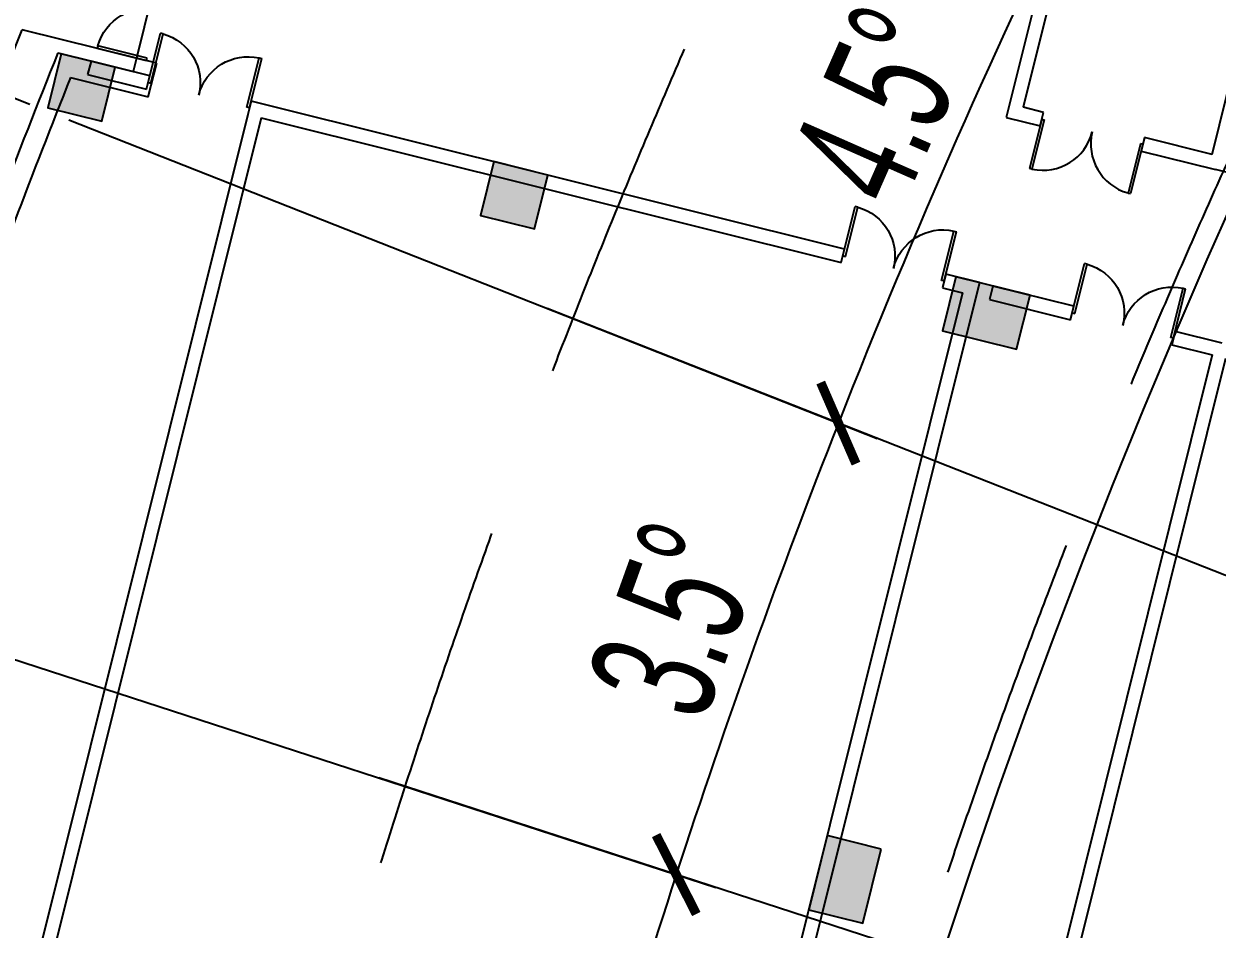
# Model space of a CAD drawing. Extents: x 1962160 to 37842216, y -162679 to 2997677.
# Drawn here: x 37496803 to 37513971, y 2791012 to 2804037 of the extents above; entities that cross this region are included whole.
import ezdxf
from ezdxf.enums import TextEntityAlignment as Align

# ---------------------------------------------------------------- set-up
doc = ezdxf.new("R2010")
doc.units = 0
doc.header["$LTSCALE"] = 1000
for name, pattern in [('CENTER', [2, 1.25, -0.25, 0.25, -0.25]), ('CENTER2', [28.575000000000003, 19.05, -3.175, 3.175, -3.175]), ('HIDDEN', [0.375, 0.25, -0.125])]:
    doc.linetypes.add(name, pattern=pattern)
doc.layers.get('0').update_dxf_attribs({"color": 8})
doc.layers.get('Defpoints').update_dxf_attribs({"color": 8})
for name, color, linetype in [('#幕墙线-平面', 8, 'Continuous'), ('#标注', 8, 'Continuous'), ('#虚线', 8, 'HIDDEN'), ('#轴线', 8, 'CENTER2'), ('1-WIN-1', 8, 'Continuous'), ('A-AL-E', 8, 'Continuous'), ('A-FLOR', 8, 'Continuous'), ('A-GRID', 8, 'CENTER'), ('A-HATH', 8, 'Continuous'), ('A-STRS-HRAL', 8, 'Continuous'), ('COLUMN', 8, 'Continuous'), ('DIM', 8, 'Continuous'), ('G-ACCS', 8, 'Continuous'), ('PUB_HATCH', 8, 'Continuous'), ('周边建筑', 8, 'Continuous')]:
    doc.layers.add(name, color=color, linetype=linetype)
doc.layers.add('A-X-CHEK', color=8, linetype='Continuous', plot=False)
doc.styles.add('JHZX', font='jrs.shx', dxfattribs={"width": 0.6, "bigfont": 'jhz.shx'})
doc.dimstyles.new('JZBZ-600', dxfattribs={"dimscale": 600, "dimtxt": 3, "dimasz": 1.5, "dimexe": 1, "dimexo": 1, "dimgap": 0.5, "dimtad": 1, "dimdec": 0, "dimdsep": 46, "dimtxsty": 'JHZX', "dimblk1": 'ARCHTICK', "dimblk2": 'ARCHTICK', "dimsah": 1, "dimcen": 0, "dimclrd": 1, "dimclre": 1, "dimclrt": 2, "dimadec": 1, "dimazin": 2, "dimtfac": 1, "dimtdec": 0, "dimtix": 1, "dimtmove": 0, "dimatfit": 3, "dimfxl": 1, "dimtolj": 1, "dimlwd": -1, "dimlwe": -1, "dimarcsym": 1})

# ---------------------------------------------------------------- blocks, each defined once
blk = doc.blocks.new('排水沟区域')
at = {"layer": 'A-HATH'}
h = blk.add_hatch(dxfattribs=at)
h.set_pattern_fill('ANSI37', color=256, scale=100)
h.set_pattern_definition([(45, (0, 0), (-112.2532015133644, 112.2532015133644), []), (135, (0, 0), (-112.2532015133644, -112.2532015133644), [])])
edge = h.paths.add_edge_path()
edge.add_arc((35647972.51225562, 2918657.177440435), 129550.0000000067, 122.5223895562193, 167.0611029026331)
edge.add_arc((35520737.25391851, 2947888.864629035), 999.9999999990519, 287.2513251903942, 347.0611009080209, ccw=False)
edge.add_arc((35647972.52815255, 2918657.174638035), 130050.0161404448, 167.2437338873835, 167.4419150525261, ccw=False)
edge.add_arc((35520737.25400268, 2947888.864669039), 649.9999269235949, 307.4371886865979, 347.0610947359583)
edge.add_arc((35647972.51225559, 2918657.177440456), 129899.9999999715, 122.5223517799921, 167.0611029026393, ccw=False)
edge.add_line((35578134.55910211, 3028186.489952341), (35578322.65708765, 3027891.330408047))
blk.add_lwpolyline([(35578322.65708765, 3027891.330408047), (35578322.65708654, 3027891.330409774, 0.1968208227596155), (35521711.86331972, 2947664.952782355, -0.2670597879826505), (35521033.817582, 2946933.851543527, -0.0008647286773297092), (35521132.38332828, 2947372.751579637, 0.1746354279483771), (35521370.75002657, 2947743.321916818, -0.1968209939747781), (35578134.55910211, 3028186.489952341), (35578322.65708765, 3027891.330408047)], format="xyb", dxfattribs=at)
blk = doc.blocks.new('A$C58e34137')
at = {"layer": 'A-X-CHEK'}
blk.add_blockref('排水沟区域', (-35647972.51433039, -2918657.17947907), dxfattribs=at)
blk = doc.blocks.new('$DorLib2D$00000002')
at = {"layer": '1-WIN-1'}
for p, q in [((-0.5000000000002274, 1.70530256582424e-13), (-0.5, 0.4875000000000114)), ((-0.4750000000001364, 0.4875000000002387), (-0.5, 0.4875000000000114)), ((-0.4750000000001364, 1.70530256582424e-13), (-0.4750000000001364, 0.4875000000002387)), ((0.4749999999999091, 5.684341886080801e-14), (0.4749999999999091, 0.4875000000001251)), ((0.4749999999999091, 0.4875000000001251), (0.4999999999997726, 0.4875000000001251)), ((0.5, -5.684341886080801e-14), (0.4999999999997726, 0.4875000000001251)), ((-0.5000000000002274, 1.70530256582424e-13), (-0.4750000000001364, 1.70530256582424e-13)), ((0.5, -5.684341886080801e-14), (0.4749999999999091, 5.684341886080801e-14))]:
    blk.add_line(p, q, dxfattribs=at)
for centre, start, end in [((-0.4875000000001819, 5.684341886080801e-14), 0, 88.53071642340379), ((0.4874999999999545, 5.684341886080801e-14), 91.46928357659621, 180)]:
    blk.add_arc(centre, 0.4875, start, end, dxfattribs=at)
blk = doc.blocks.new('_FZH')
blk.add_lwpolyline([(-0.5, -0.5), (0.5, -0.5), (0.5, 0.5), (-0.5, 0.5)], close=True)
at = {"layer": 'PUB_HATCH'}
blk.add_solid([(-0.5, -0.5), (0.5, -0.5), (-0.5, 0.5), (0.5, 0.5)], dxfattribs=at)
blk = doc.blocks.new('567')
at = {"layer": '周边建筑'}
for p, q in [((45852.24914517999, 113632.7141110599), (12862.19445179403, 121858.0585614522)), ((45803.86476606131, 113438.6549658035), (12813.8100726828, 121663.9994161949)), ((46663.73105093837, 115233.9631459191), (47073.25354383141, 116876.4681524336)), ((46739.36593537033, 116364.0316224466), (46469.67179964483, 115282.3475250383)), ((46385.00192713737, 116182.8248629714), (46106.00651308894, 115063.835375838)), ((46426.5441788286, 115936.0856822431), (46215.1319885999, 115088.1577004939)), ((46409.19113384187, 115039.7733213753), (46620.60332409292, 115887.7013031244)), ((46620.60332409292, 115887.7013031244), (46426.5441788286, 115936.0856822431)), ((46663.73094493151, 115233.9631459117), (46469.67179964483, 115282.3475250383)), ((46591.15437624604, 114942.8744280264), (46663.73094493151, 115233.9631459117)), ((48119.17453434318, 114871.0803025137), (46663.73094493151, 115233.9631459117)), ((46106.00651308894, 115063.835375838), (46591.15437624604, 114942.8744280264)), ((46215.1319885999, 115088.1577004939), (46409.19113384187, 115039.7733213753)), ((43917.39560944587, 105045.7273418163), (46022.11610087752, 113487.3001593128)), ((46046.30829045177, 113584.329731964), (45852.24914519489, 113632.7141110823)), ((46022.11610087752, 113487.3001593128), (46046.30829045177, 113584.329731964)), ((45803.86476606131, 113438.6549658035), (43723.33646418899, 105094.1117209345)), ((43433.55181825161, 103105.1358892624), (10055.3788343519, 111427.2490978907)), ((43287.87705210596, 103347.5794136375), (10297.82235872746, 111572.9238640293)), ((42392.76603839546, 99757.4852264151), (9402.711345009506, 107982.8296768074)), ((42344.38165927678, 99563.42608116567), (9354.326965898275, 107788.7705315505)), ((43723.33646418899, 105094.1117209345), (43917.39560944587, 105045.7273418163)), ((43360.45362079144, 103638.6681315228), (43287.87705210596, 103347.5794136375)), ((43554.51276604831, 103590.2837524042), (43360.45362079144, 103638.6681315228)), ((43433.55181825161, 103105.1358892624), (43554.51276604831, 103590.2837524042)), ((43191.10829387605, 102959.4611231084), (42900.80201911926, 101795.1062515229)), ((43094.86116438359, 101746.7218724033), (43385.16743912548, 102911.0767439902)), ((43385.16743912548, 102911.0767439902), (43191.10829387605, 102959.4611231084)), ((45810.64601046592, 102718.5824672729), (45689.68506266922, 102233.4346041307)), ((51244.30207761377, 101363.8198519126), (45810.64601046592, 102718.5824672729)), ((45883.744207941, 102185.0502250115), (45956.32077661902, 102476.1389428969)), ((51098.88812586665, 101193.9528962225), (45956.32077661902, 102476.1389428969)), ((45689.68506266922, 102233.4346041307), (45883.744207941, 102185.0502250115)), ((42900.80201911926, 101795.1062515229), (43094.86116438359, 101746.7218724033)), ((45326.80221928656, 100777.9910147185), (45060.68803672493, 99710.66532517178)), ((45520.86136454344, 100729.6066356013), (45326.80221928656, 100777.9910147185)), ((45278.93937153369, 99759.31051867502), (45520.86136454344, 100729.6066356013)), ((42537.91917573661, 100339.6626621117), (42392.76603839546, 99757.4852264151)), ((42731.97832098603, 100291.2782829846), (42537.91917573661, 100339.6626621117)), ((42562.63299408555, 99612.07127466798), (42731.97832098603, 100291.2782829846)), ((45278.93937153369, 99759.31051867502), (46540.3236977458, 99444.81208381057)), ((44528.45987261832, 97576.01475224644), (45060.68803672493, 99710.66532517178))]:
    blk.add_line(p, q, dxfattribs=at)
blk.add_lwpolyline([(-47073.25338561833, 116876.4681862746, -0.0744215799525629), (-10790.70054857433, 125537.0892229746), (-8338.038720555604, 115699.9999267608), (8338.038676522672, 115699.9999267608), (10790.70050453395, 125537.0892229751, -0.07442158046754624), (47073.25353706628, 116876.4681253135, -0.07421954768420427)], format="xyb", dxfattribs=at)
for radius, start, end in [(124247.5252036957, 68.10621830179103, 70.28051496764755), (123947.5252036958, 68.22697709953982, 70.28052676166706)]:
    blk.add_arc((409.0688417106867, 1077.644349456299), radius, start, end, dxfattribs=at)
at = {"layer": 'COLUMN'}
for p, xscale, yscale, zscale, rotation in [((46242.4263298437, 116024.3422711072), 799.9999999999872, 799.9999999999872, 799.9999999999872, 76.0000000000087), ((44690.50247165561, 109799.9156503482), 799.9999999999872, 799.9999999999872, 799.9999999999872, 76.0000000000087), ((34846.56510173529, 105039.9894894534), 799.9999999999873, 1099.99999999994, 1099.99999999994, 75.99999999999152), ((42997.04920244962, 103007.8455664166), 1099.999999999884, 799.9999999999873, 799.999999999987, 76.00000000000588)]:
    blk.add_blockref('_FZH', p, dxfattribs=dict(at, xscale=xscale, yscale=yscale, zscale=zscale, rotation=rotation))
at = {"layer": '周边建筑'}
for p, xscale, yscale, zscale, rotation in [((47355.16445529461, 114906.9773652703), -1500, 1500, 1500, 346.0000000000175), ((46130.72013952583, 114336.2437162246), -1500, 1500, 1500, 256.0000000000156), ((43638.92461510748, 104342.1977366656), -1500, 1500, 1500, 255.9999999999962), ((45605.27321361005, 101481.5206198692), 1500.000000000001, 1500.000000000001, 1500.000000000001, 76.00000000005772), ((42816.3901700601, 101043.192267254), -1500, 1500, 1500, 256.0000000000184)]:
    blk.add_blockref('$DorLib2D$00000002', p, dxfattribs=dict(at, xscale=xscale, yscale=yscale, zscale=zscale, rotation=rotation))
blk = doc.blocks.new('总体道路0521')
at = {"layer": 'G-ACCS'}
blk.add_arc((35647972.51118848, 2918657.176535503), 130.9999999943868, 135.9231106994128, 167.3468644080275, dxfattribs=at)
blk = doc.blocks.new('A$C06ac024f')
at = {"layer": 'A-AL-E'}
for points in [[(-72639.7004654631, 128086.0591565319), (-64414.53775649518, 113547.75104103, -0.4119685532972354), (-64730.13042073697, 112392.6247468609, 0.2085567706727499), (-126406.8450315073, 29041.36778747104, -0.4119750127394232), (-127419.2460521609, 28401.84329541307), (-143727.0039129183, 32017.3789689634)], [(-72813.60454651713, 127987.2791624763), (-64588.61000544578, 113449.268290536, -0.4119685532989783), (-64829.94557221979, 112565.9364185231, 0.2085567706727409), (-126601.7669133023, 29086.15015002107, -0.411975012739965), (-127375.9559291005, 28597.10200903751), (-143683.3841923401, 32212.56460867822)]]:
    blk.add_lwpolyline(points, format="xyb", dxfattribs=at)
at = {"layer": 'A-STRS-HRAL'}
blk.add_lwpolyline([(-69542.37529077381, 109065.4960472053, 0.1968207245064195), (-126065.7317383513, 28962.99865300767, -0.2921176924780121), (-126987.3050312847, 28057.59028317221, -0.0004314040773986398), (-126938.6993644685, 28276.67974316748, 0.2670597969719661), (-126260.6536201537, 29007.78101555863, -0.1968208227596178), (-69649.85985332727, 109234.1586429761)], format="xyb", close=True, dxfattribs=at)
at = {"xscale": 1000, "yscale": 1000, "zscale": 1000}
blk.add_blockref('总体道路0521', (-35647972511.19448, -2918657176.530752), dxfattribs=at)
at = {"layer": '周边建筑', "rotation": 90}
blk.add_blockref('567', (-0.003778956830501556, 0.004350954666733742), dxfattribs=at)
blk = doc.blocks.new('A$C80b62fe7')
at = {"layer": '#幕墙线-平面'}
for points in [[(-1880.422932967544, 317591.9112000582), (6689.262211918831, 302444.6457297499, -0.4119685532969175), (6351.392418436706, 301207.9811089351, 0.208556770672752), (-55296.79017324001, 217895.2829422778, -0.4119750127409731), (-56380.65479535609, 217210.615544898), (-73371.49046185613, 220977.5939977416)], [(-2106.716856606305, 317463.8836244158), (6462.96828828007, 302316.6181541076, -0.4119685532989783), (6221.632721506059, 301433.2862820947, 0.2085567706727409), (-55550.18861957639, 217953.5000135927, -0.411975012739965), (-56324.37763537467, 217464.4518726091), (-73315.2133018747, 221231.4303254499)]]:
    blk.add_lwpolyline(points, format="xyb", dxfattribs=at)
for radius, start, end in [(128529.4436852644, 333.5022467601689, 195.775796910644), (127529.4436852644, 333.539850647279, 195.7883970499479)]:
    blk.add_arc((71051.57360945642, 188867.3555372115), radius, start, end, dxfattribs=at)
blk = doc.blocks.new('DASWQE')
at = {"layer": 'DIM', "ltscale": 10}
blk.add_blockref('A$C80b62fe7', (-71047.03888088465, -188862.9763723449), dxfattribs=at)
blk = doc.blocks.new('_ARCHTICK')
at = {"const_width": 0.15}
blk.add_lwpolyline([(-0.5, -0.5), (0.5, 0.5)], dxfattribs=at)
blk = doc.blocks.new('*D202')
at = {"layer": '#标注', "color": 1, "transparency": 16777216}
for p, q in [((36703702.37441572, 3017079.701604014), (36713863.44929372, 3004072.742621317)), ((36670313.58946138, 2860017.641321822), (36684886.99788948, 2867766.460034493))]:
    blk.add_line(p, q, dxfattribs=at)
blk.add_arc((36780592.74096537, 2918654.106292088), 108993.458286673, 127.9970587915869, 207.9999999999892, dxfattribs=at)
at = {"layer": 'Defpoints', "color": 0, "transparency": 16777216}
for p in [(36703333.00180195, 3017552.52701809), (36682082.36873942, 2965294.008877696), (36780592.74096537, 2918654.106292088), (36669783.82090566, 2859735.958384152)]:
    blk.add_point(p, dxfattribs=at)
at = {"layer": '#标注', "color": 1, "transparency": 16777216, "xscale": 900, "yscale": 900, "zscale": 900}
for p, rotation in [((36713494.07667994, 3004545.568035392), 37.99705879158693), ((36684357.22933376, 2867484.777096823), 297.9999999999892)]:
    blk.add_blockref('_ARCHTICK', p, dxfattribs=dict(at, rotation=rotation))
at = {"layer": '#标注', "color": 2, "transparency": 16777216, "insert": (36672807.86220258, 2941567.38103121), "char_height": 1800, "attachment_point": 5, "rotation": 77.99852939578916, "style": 'JHZX'}
blk.add_mtext('\\A1;80°', dxfattribs=at)
blk = doc.blocks.new('*D208')
at = {"layer": '#标注', "color": 1, "transparency": 16777216}
for p, q in [((36661813.24255431, 2957252.120231204), (36673701.32500876, 2953389.026192043)), ((36659678.37682689, 2949928.576196734), (36671780.12797112, 2946798.461303847))]:
    blk.add_line(p, q, dxfattribs=at)
blk.add_arc((36780592.74096537, 2918654.106292097), 112993.4582867887, 161.9981608052578, 165.4982726601264, dxfattribs=at)
at = {"layer": 'Defpoints', "color": 0, "transparency": 16777216}
for p in [(36661242.61459649, 2957437.548745085), (36672441.94774597, 2951379.135575868), (36659097.49277197, 2950078.821711592), (36780592.74096537, 2918654.106292097)]:
    blk.add_point(p, dxfattribs=at)
at = {"layer": '#标注', "color": 1, "transparency": 16777216, "xscale": 900, "yscale": 900, "zscale": 900}
for p, rotation in [((36673130.69705094, 2953574.454705926), 71.9981608052578), ((36671199.24391619, 2946948.706818707), 255.4982726601264)]:
    blk.add_blockref('_ARCHTICK', p, dxfattribs=dict(at, rotation=rotation))
at = {"layer": '#标注', "color": 2, "transparency": 16777216, "insert": (36670962.32257107, 2950612.161273396), "char_height": 1800, "attachment_point": 5, "rotation": 73.74821673269211, "style": 'JHZX'}
blk.add_mtext('\\A1;3.5°', dxfattribs=at)
blk = doc.blocks.new('*D83')
at = {"layer": '#标注', "color": 1, "transparency": 16777216}
for p, q in [((36668341.22086055, 2973407.847323963), (36679575.94860817, 2967927.802393772)), ((36664391.22652829, 2964431.654996237), (36676021.29066768, 2959849.995022597))]:
    blk.add_line(p, q, dxfattribs=at)
blk.add_arc((36780592.74096536, 2918654.106292091), 112993.4582867574, 153.9979315301283, 158.4980558119658, dxfattribs=at)
at = {"layer": 'Defpoints', "color": 0, "transparency": 16777216}
for p in [(36667801.95392866, 2973670.889480613), (36677774.72788195, 2965515.367491294), (36663832.98344961, 2964651.574674971), (36780592.74096536, 2918654.106292091)]:
    blk.add_point(p, dxfattribs=at)
at = {"layer": '#标注', "color": 1, "transparency": 16777216, "xscale": 900, "yscale": 900, "zscale": 900}
for p, rotation in [((36679036.68167628, 2968190.844550421), 63.99793153012832), ((36675463.04758899, 2960069.914701331), 248.4980558119658)]:
    blk.add_blockref('_ARCHTICK', p, dxfattribs=dict(at, rotation=rotation))
at = {"layer": '#标注', "color": 2, "transparency": 16777216, "insert": (36676071.7682895, 2964648.803664526), "char_height": 1800, "attachment_point": 5, "rotation": 66.24799367104627, "style": 'JHZX'}
blk.add_mtext('\\A1;4.5°', dxfattribs=at)
blk = doc.blocks.new('*D84')
at = {"layer": '#标注', "color": 1, "transparency": 16777216}
for p, q in [((36664391.22652829, 2964431.654996235), (36676021.29066761, 2959849.995022621)), ((36661813.24255431, 2957252.120231206), (36673701.32500872, 2953389.02619206))]:
    blk.add_line(p, q, dxfattribs=at)
blk.add_arc((36780592.74096535, 2918654.106292104), 112993.458286812, 158.4980558119701, 161.9981608052577, dxfattribs=at)
at = {"layer": 'Defpoints', "color": 0, "transparency": 16777216}
for p in [(36663832.98344961, 2964651.574674971), (36674641.5595427, 2957920.743158007), (36661242.61459649, 2957437.548745085), (36780592.74096535, 2918654.106292104)]:
    blk.add_point(p, dxfattribs=at)
at = {"layer": '#标注', "color": 1, "transparency": 16777216, "xscale": 900, "yscale": 900, "zscale": 900}
for p, rotation in [((36675463.04758892, 2960069.914701354), 68.49805581197009), ((36673130.69705091, 2953574.454705939), 251.9981608052577)]:
    blk.add_blockref('_ARCHTICK', p, dxfattribs=dict(at, rotation=rotation))
at = {"layer": '#标注', "color": 2, "transparency": 16777216, "insert": (36673117.87101199, 2957245.533371307), "char_height": 1800, "attachment_point": 5, "rotation": 70.24810830861465, "style": 'JHZX'}
blk.add_mtext('\\A1;3.5°', dxfattribs=at)
blk = doc.blocks.new('*D106')
at = {"layer": '#标注', "color": 1, "transparency": 16777216}
for p, q in [((36689976.49658143, 3034648.116551962), (36679818.65363285, 3047650.74038841)), ((36633399.2827161, 2918657.429130305), (36616899.2827203, 2918657.801611735))]:
    blk.add_line(p, q, dxfattribs=at)
blk.add_arc((36780592.74096535, 2918654.106292089), 163093.458286761, 127.9974821202229, 179.9987065688393, dxfattribs=at)
at = {"layer": 'Defpoints', "color": 0, "transparency": 16777216}
for p in [(36690345.87268865, 3034175.293866999), (36646455.84928183, 3011426.787752829), (36633999.28271595, 2918657.415585522), (36780592.74096535, 2918654.106292089)]:
    blk.add_point(p, dxfattribs=at)
at = {"layer": '#标注', "color": 1, "transparency": 16777216, "xscale": 900, "yscale": 900, "zscale": 900}
for p, rotation in [((36680188.02974007, 3047177.917703446), 37.9974821202229), ((36617499.28272016, 2918657.788066957), 269.9987065688392)]:
    blk.add_blockref('_ARCHTICK', p, dxfattribs=dict(at, rotation=rotation))
at = {"layer": '#标注', "color": 2, "transparency": 16777216, "insert": (36632929.15432575, 2990680.529336371), "char_height": 1800, "attachment_point": 5, "rotation": 63.99809434453106, "style": 'JHZX'}
blk.add_mtext('\\A1;52°', dxfattribs=at)
blk = doc.blocks.new('*U246')
blk.add_line((20, 4.898587196589413e-16), (0, 0))
blk.add_circle((24, 0), 4)
at = {"style": 'JHZX', "width": 0.75}
blk.add_attdef('AXES', text='', height=4, dxfattribs=at).set_placement((23.99999999999997, 0), align=Align.MIDDLE_CENTER)
blk = doc.blocks.new('DOTE-11')
at = {"layer": '#虚线', "ltscale": 20}
for radius, start in [(117099.9999999995, 127.0941195768543), (109299.9999999995, 127.2793848440428), (101499.9999999995, 127.4931605775994)]:
    blk.add_arc((36780598.51695531, 2918657.177440438), radius, start, 207.9999999896279, dxfattribs=at)
at = {"layer": '#轴线'}
blk.add_line((36663831.11217356, 2964653.081394341), (36644199.30148914, 2972386.257278228), dxfattribs=at)
for radius, end in [(146599.9999999995, 183.9998103525153), (138799.9999999995, 210.1884172151102), (130399.9999999995, 210.3293811306592), (127949.9999999995, 210.3740096847854)]:
    blk.add_arc((36780598.51695531, 2918657.177440438), radius, 324.4999999903098, end, dxfattribs=at)
blk = doc.blocks.new('ZW-5001')
at = {"layer": '#标注'}
for p, xscale, yscale, rotation in [((36671275.07491399, 2961719.831447599), 599.9999999999999, 599.9999999999999, 338.4987935588672), ((36668850.09487797, 2954965.528711727), 600, 600, 341.9987638678578)]:
    blk.add_blockref('*U246', p, dxfattribs=dict(at, xscale=xscale, yscale=yscale, rotation=rotation))
for base, center, p1, p2, picture, middle in [((36646455.84928183, 3011426.787752829), (36780592.74096536, 2918654.106292089), (36690345.87268865, 3034175.293866999), (36633999.28271595, 2918657.415585524), '*D106', (36632929.15432575, 2990680.529336372)), ((36682082.36873942, 2965294.008877696), (36780592.74096535, 2918654.106292087), (36703333.00180194, 3017552.527018089), (36669783.82090566, 2859735.958384149), '*D202', (36672807.86220258, 2941567.381031214)), ((36677774.72788195, 2965515.367491294), (36780592.74096536, 2918654.106292092), (36667801.95392866, 2973670.889480613), (36663832.98344961, 2964651.574674972), '*D83', (36676071.76828949, 2964648.803664522)), ((36674641.5595427, 2957920.743158007), (36780592.74096536, 2918654.106292104), (36663832.98344961, 2964651.57467497), (36661242.61459649, 2957437.548745087), '*D84', (36673117.87101199, 2957245.5333713)), ((36672441.94774597, 2951379.135575868), (36780592.74096537, 2918654.106292098), (36661242.61459649, 2957437.548745086), (36659097.49277197, 2950078.82171159), '*D208', (36670962.32257106, 2950612.161273399))]:
    dim = blk.add_angular_dim_3p(base=base, center=center, p1=p1, p2=p2, dimstyle='JZBZ-600', dxfattribs=at)
    dim.commit()
    dim.dimension.update_dxf_attribs({"geometry": picture, "text_midpoint": middle})
blk = doc.blocks.new('FDGFH')
at = {"layer": 'A-FLOR'}
blk.add_blockref('ZW-5001', (-36780598.51155947, -2918657.163268261), dxfattribs=at)
at = {"layer": 'A-GRID'}
blk.add_blockref('DOTE-11', (-36780598.51155947, -2918657.163268261), dxfattribs=at)

msp = doc.modelspace()

# ---------------------------------------------------------------- linework, layer by layer
at = {"layer": '#标注', "ltscale": 10}
msp.add_arc((37613698.93117297, 2756873.557990519), 133683.2479391286, 95.211781154909, 188.8679084312478, dxfattribs=at)

# ---------------------------------------------------------------- block references
at = {"layer": 'A-STRS-HRAL'}
msp.add_blockref('DASWQE', (37613652.56708944, 2756885.970215484), dxfattribs=at)
at = {"layer": 'DIM', "ltscale": 10}
for name, p in [('A$C06ac024f', (37613657.10216346, 2756879.841327364)), ('A$C58e34137', (37613657.09747919, 2756879.847001005))]:
    msp.add_blockref(name, p, dxfattribs=at)
at = {"layer": 'DIM'}
msp.add_blockref('FDGFH', (37613657.09676763, 2756879.827155179), dxfattribs=at)

doc.saveas('drawing.dxf')
